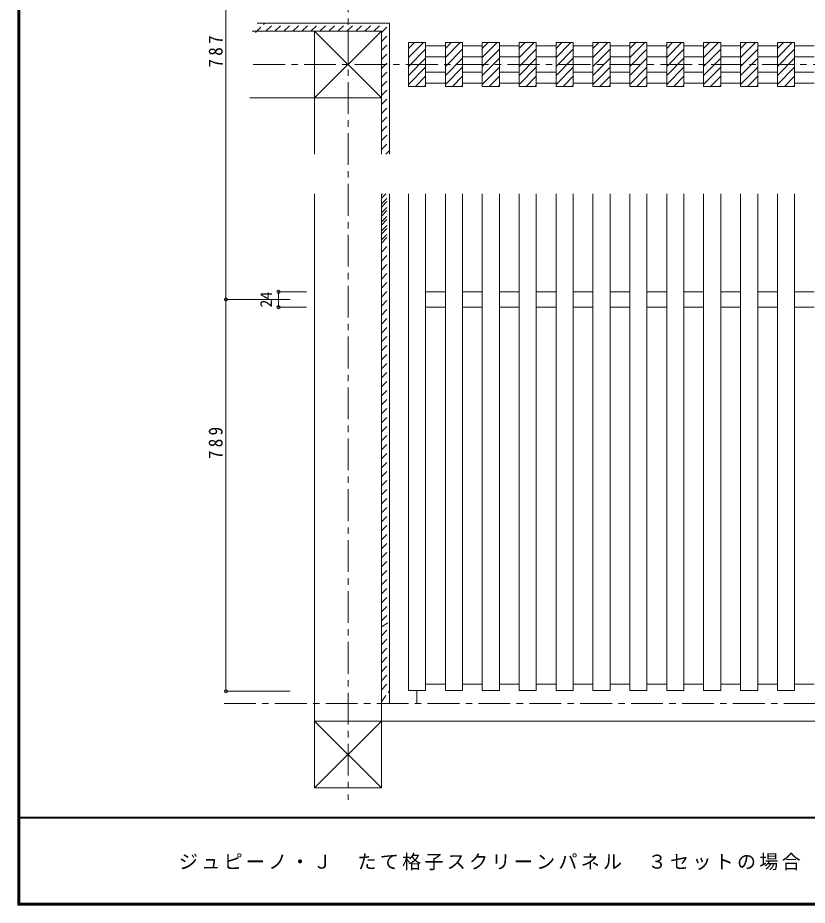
# Model space of a CAD drawing. Units: millimetres at full size, sheet at 1:10; details may follow other scales. Extents: x -2000 to 1900, y -1436 to 1392.
# Drawn here: x -2000 to -759, y -1402 to -7 of the extents above; entities that cross this region are included whole.
import ezdxf
from ezdxf.enums import TextEntityAlignment as Align

# ---------------------------------------------------------------- set-up
doc = ezdxf.new("R2010")
doc.units = ezdxf.units.MM
doc.header["$LTSCALE"] = 10
doc.header["$PDMODE"] = 32
doc.header["$PDSIZE"] = 5
doc.linetypes.add('CHAIN1', pattern=[8, 5, -1, 1, -1])
doc.linetypes.add('DASHED1', pattern=[1.8, 1.2, -0.6])
for name, color, linetype, lineweight in [('0-1_通り芯', 3, 'CHAIN1', 18), ('0-2_柱', 7, 'Continuous', 18), ('0-3_仕上', 7, 'Continuous', 18), ('0-A_文字', 7, 'Continuous', 18), ('0-B_寸法', 3, 'Continuous', 18), ('0-C_ハッチ', 3, 'Continuous', 18), ('F-0_F-0ﾚｲﾔ', 6, 'Continuous', 9), ('F-1_F-1ﾚｲﾔ', 6, 'Continuous', 9)]:
    doc.layers.add(name, color=color, linetype=linetype, lineweight=lineweight)
doc.layers.add('F-A_F-Aﾚｲﾔ', color=7, linetype='Continuous')
doc.styles.add('ＭＳ ゴシック', font='')
doc.styles.get('ＭＳ ゴシック').set_extended_font_data('MS Gothic')

msp = doc.modelspace()

# ---------------------------------------------------------------- linework, layer by layer
at = {"layer": '0-1_通り芯'}
for p, q in [((-1480.81, 1092.26), (-1480.81, -1235.93)), ((-1629.83, -79.96), (30.15, -79.96)), ((-1675.72, -1084.31), (43.04, -1084.31))]:
    msp.add_line(p, q, dxfattribs=at)
at = {"layer": '0-2_柱'}
for p, q in [((-1533.31, -283.09), (-1533.31, -1217.31)), ((-1428.31, -283.09), (-1428.31, -1217.31)), ((-1415.81, -283.09), (-1415.81, -1084.31)), ((-1385.81, -283.09), (-1385.81, -1064.31)), ((-921.81, -283.09), (-921.81, -1064.31)), ((-1358.81, -1054.31), (-1327.81, -1054.31)), ((-1300.81, -1054.31), (-1269.81, -1054.31)), ((-1242.81, -1054.31), (-1211.81, -1054.31)), ((-1184.81, -1054.31), (-1153.81, -1054.31)), ((-1126.81, -1054.31), (-1095.81, -1054.31)), ((-1068.81, -1054.31), (-1037.81, -1054.31)), ((-1010.81, -1054.31), (-979.81, -1054.31)), ((-894.81, -1054.31), (-863.81, -1054.31)), ((-836.81, -1054.31), (-805.81, -1054.31)), ((-778.81, -1054.31), (-747.81, -1054.31)), ((-1385.81, -1064.31), (-1358.81, -1064.31)), ((-1327.81, -1064.31), (-1300.81, -1064.31)), ((-1269.81, -1064.31), (-1242.81, -1064.31)), ((-1211.81, -1064.31), (-1184.81, -1064.31)), ((-1153.81, -1064.31), (-1126.81, -1064.31)), ((-1095.81, -1064.31), (-1068.81, -1064.31)), ((-1037.81, -1064.31), (-1010.81, -1064.31)), ((-979.81, -1064.31), (-952.81, -1064.31)), ((-921.81, -1064.31), (-894.81, -1064.31)), ((-863.81, -1064.31), (-836.81, -1064.31)), ((-805.81, -1064.31), (-778.81, -1064.31))]:
    msp.add_line(p, q, dxfattribs=at)
at = {"layer": '0-3_仕上'}
for p, q in [((-1631.53, -27.46), (-1428.31, -27.46)), ((-1623.88, -14.96), (-1415.81, -14.96)), ((-1533.31, -132.46), (-1428.31, -27.46)), ((-1533.31, -27.46), (-1428.31, -132.46)), ((-1533.31, -27.46), (-1533.31, -220.84)), ((-1428.31, -27.46), (-1428.31, -220.84)), ((-1415.81, -14.96), (-1415.81, -220.84)), ((-1385.81, -45.46), (-1385.81, -114.46)), ((-1358.81, -45.46), (-1358.81, -114.46)), ((-1327.81, -45.46), (-1327.81, -114.46)), ((-1300.81, -45.46), (-1300.81, -114.46)), ((-1269.81, -45.46), (-1269.81, -114.46)), ((-1242.81, -45.46), (-1242.81, -114.46)), ((-1211.81, -45.46), (-1211.81, -114.46)), ((-1184.81, -45.46), (-1184.81, -114.46)), ((-1153.81, -45.46), (-1153.81, -114.46)), ((-1126.81, -45.46), (-1126.81, -114.46)), ((-1095.81, -45.46), (-1095.81, -114.46)), ((-1068.81, -45.46), (-1068.81, -114.46)), ((-1037.81, -45.46), (-1037.81, -114.46)), ((-1010.81, -45.46), (-1010.81, -114.46)), ((-979.81, -45.46), (-979.81, -114.46)), ((-952.81, -45.46), (-952.81, -114.46)), ((-921.81, -45.46), (-921.81, -114.46)), ((-894.81, -45.46), (-894.81, -114.46)), ((-863.81, -45.46), (-863.81, -114.46)), ((-836.81, -45.46), (-836.81, -114.46)), ((-805.81, -45.46), (-805.81, -114.46)), ((-778.81, -45.46), (-778.81, -114.46)), ((-1634.93, -132.46), (-1428.31, -132.46)), ((-1358.81, -283.09), (-1358.81, -1064.31)), ((-1327.81, -283.09), (-1327.81, -1064.31)), ((-1300.81, -283.09), (-1300.81, -1064.31)), ((-1269.81, -283.09), (-1269.81, -1064.31)), ((-1242.81, -283.09), (-1242.81, -1064.31)), ((-1211.81, -283.09), (-1211.81, -1064.31)), ((-1184.81, -283.09), (-1184.81, -1064.31)), ((-1153.81, -283.09), (-1153.81, -1064.31)), ((-1126.81, -283.09), (-1126.81, -1064.31)), ((-1095.81, -283.09), (-1095.81, -1064.31)), ((-1068.81, -283.09), (-1068.81, -1064.31)), ((-1037.81, -283.09), (-1037.81, -1064.31)), ((-1010.81, -283.09), (-1010.81, -1064.31)), ((-979.81, -283.09), (-979.81, -1064.31)), ((-952.81, -283.09), (-952.81, -1064.31)), ((-894.81, -283.09), (-894.81, -1064.31)), ((-863.81, -283.09), (-863.81, -1064.31)), ((-836.81, -283.09), (-836.81, -1064.31)), ((-805.81, -283.09), (-805.81, -1064.31)), ((-778.81, -283.09), (-778.81, -1064.31)), ((-1358.81, -437.45), (-1327.81, -437.45)), ((-1300.81, -437.45), (-1269.81, -437.45)), ((-1242.81, -437.45), (-1211.81, -437.45)), ((-1184.81, -437.45), (-1153.81, -437.45)), ((-1126.81, -437.45), (-1095.81, -437.45)), ((-1068.81, -437.45), (-1037.81, -437.45)), ((-1010.81, -437.45), (-979.81, -437.45)), ((-952.81, -437.45), (-921.81, -437.45)), ((-894.81, -437.45), (-863.81, -437.45)), ((-836.81, -437.45), (-805.81, -437.45)), ((-778.81, -437.45), (-747.81, -437.45)), ((-1358.81, -461.45), (-1327.81, -461.45)), ((-1300.81, -461.45), (-1269.81, -461.45)), ((-1242.81, -461.45), (-1211.81, -461.45)), ((-1184.81, -461.45), (-1153.81, -461.45)), ((-1126.81, -461.45), (-1095.81, -461.45)), ((-1068.81, -461.45), (-1037.81, -461.45)), ((-1010.81, -461.45), (-979.81, -461.45)), ((-952.81, -461.45), (-921.81, -461.45)), ((-894.81, -461.45), (-863.81, -461.45)), ((-836.81, -461.45), (-805.81, -461.45)), ((-778.81, -461.45), (-747.81, -461.45)), ((-1372.81, -1064.31), (-1372.81, -1084.6)), ((-1428.31, -1112.31), (-1533.31, -1217.31)), ((-1533.31, -1112.31), (-1428.31, -1217.31)), ((-1533.31, -1112.31), (65.13, -1112.31)), ((-1533.31, -1217.31), (-1428.31, -1217.31))]:
    msp.add_line(p, q, dxfattribs=at)
at = {"layer": '0-A_文字'}
for p, q in [((-1385.81, -45.46), (-1358.81, -45.46)), ((-1358.81, -50.46), (-1327.81, -50.46)), ((-1327.81, -45.46), (-1300.81, -45.46)), ((-1300.81, -50.46), (-1269.81, -50.46)), ((-1269.81, -45.46), (-1242.81, -45.46)), ((-1242.81, -50.46), (-1211.81, -50.46)), ((-1211.81, -45.46), (-1184.81, -45.46)), ((-1184.81, -50.46), (-1153.81, -50.46)), ((-1153.81, -45.46), (-1126.81, -45.46)), ((-1126.81, -50.46), (-1095.81, -50.46)), ((-1095.81, -45.46), (-1068.81, -45.46)), ((-1068.81, -50.46), (-1037.81, -50.46)), ((-1037.81, -45.46), (-1010.81, -45.46)), ((-1010.81, -50.46), (-979.81, -50.46)), ((-979.81, -45.46), (-952.81, -45.46)), ((-952.81, -50.46), (-921.81, -50.46)), ((-921.81, -45.46), (-894.81, -45.46)), ((-894.81, -50.46), (-863.81, -50.46)), ((-863.81, -45.46), (-836.81, -45.46)), ((-836.81, -50.46), (-805.81, -50.46)), ((-805.81, -45.46), (-778.81, -45.46)), ((-778.81, -50.46), (-747.81, -50.46)), ((-1358.81, -67.96), (-1327.81, -67.96)), ((-1300.81, -67.96), (-1269.81, -67.96)), ((-1242.81, -67.96), (-1211.81, -67.96)), ((-1184.81, -67.96), (-1153.81, -67.96)), ((-1126.81, -67.96), (-1095.81, -67.96)), ((-1068.81, -67.96), (-1037.81, -67.96)), ((-1010.81, -67.96), (-979.81, -67.96)), ((-952.81, -67.96), (-921.81, -67.96)), ((-894.81, -67.96), (-863.81, -67.96)), ((-836.81, -67.96), (-805.81, -67.96)), ((-778.81, -67.96), (-747.81, -67.96)), ((-1358.81, -91.96), (-1327.81, -91.96)), ((-1300.81, -91.96), (-1269.81, -91.96)), ((-1242.81, -91.96), (-1211.81, -91.96)), ((-1184.81, -91.96), (-1153.81, -91.96)), ((-1126.81, -91.96), (-1095.81, -91.96)), ((-1068.81, -91.96), (-1037.81, -91.96)), ((-1010.81, -91.96), (-979.81, -91.96)), ((-952.81, -91.96), (-921.81, -91.96)), ((-894.81, -91.96), (-863.81, -91.96)), ((-836.81, -91.96), (-805.81, -91.96)), ((-778.81, -91.96), (-747.81, -91.96)), ((-1358.81, -109.46), (-1327.81, -109.46)), ((-1300.81, -109.46), (-1269.81, -109.46)), ((-1242.81, -109.46), (-1211.81, -109.46)), ((-1184.81, -109.46), (-1153.81, -109.46)), ((-1126.81, -109.46), (-1095.81, -109.46)), ((-1068.81, -109.46), (-1037.81, -109.46)), ((-1010.81, -109.46), (-979.81, -109.46)), ((-952.81, -109.46), (-921.81, -109.46)), ((-894.81, -109.46), (-863.81, -109.46)), ((-836.81, -109.46), (-805.81, -109.46)), ((-778.81, -109.46), (-747.81, -109.46)), ((-1385.81, -114.46), (-1358.81, -114.46)), ((-1327.81, -114.46), (-1300.81, -114.46)), ((-1269.81, -114.46), (-1242.81, -114.46)), ((-1211.81, -114.46), (-1184.81, -114.46)), ((-1153.81, -114.46), (-1126.81, -114.46)), ((-1095.81, -114.46), (-1068.81, -114.46)), ((-1037.81, -114.46), (-1010.81, -114.46)), ((-979.81, -114.46), (-952.81, -114.46)), ((-921.81, -114.46), (-894.81, -114.46)), ((-863.81, -114.46), (-836.81, -114.46)), ((-805.81, -114.46), (-778.81, -114.46)), ((-952.81, -1054.31), (-921.81, -1054.31))]:
    msp.add_line(p, q, dxfattribs=at)
at = {"layer": '0-B_寸法'}
for p, q in [((-1672.71, 388.14), (-1672.71, -449.45)), ((-1672.71, -449.45), (-1571.72, -449.45)), ((-1672.71, -449.45), (-1672.71, -1065.31)), ((-1672.71, -1065.31), (-1571.72, -1065.31))]:
    msp.add_line(p, q, dxfattribs=at)
at = {"layer": '0-B_寸法', "color": 4, "lineweight": 9}
for p, q in [((-1590.07, -437.45), (-1590.07, -461.45)), ((-1590.07, -437.45), (-1545.9, -437.45)), ((-1590.07, -461.45), (-1545.9, -461.45))]:
    msp.add_line(p, q, dxfattribs=at)
at = {"layer": '0-B_寸法', "color": 4}
for p in [(-1590.07, -437.45), (-1590.07, -461.45)]:
    msp.add_point(p, dxfattribs=at)
at = {"layer": '0-B_寸法'}
for p in [(-1672.71, -449.45), (-1672.71, -1065.31)]:
    msp.add_point(p, dxfattribs=at)
at = {"layer": '0-C_ハッチ', "linetype": 'DASHED1'}
for p, q in [((-1626.32, -29.89), (-1611.39, -14.96)), ((-1609.75, -27.46), (-1597.25, -14.96)), ((-1595.61, -27.46), (-1583.11, -14.96)), ((-1581.46, -27.46), (-1568.96, -14.96)), ((-1567.32, -27.46), (-1554.82, -14.96)), ((-1553.18, -27.46), (-1540.68, -14.96)), ((-1539.04, -27.46), (-1526.54, -14.96)), ((-1524.9, -27.46), (-1512.4, -14.96)), ((-1510.75, -27.46), (-1498.25, -14.96)), ((-1496.61, -27.46), (-1484.11, -14.96)), ((-1482.47, -27.46), (-1469.97, -14.96)), ((-1468.33, -27.46), (-1455.83, -14.96)), ((-1454.18, -27.46), (-1441.68, -14.96)), ((-1440.04, -27.46), (-1427.54, -14.96)), ((-1428.31, -29.87), (-1415.81, -17.37)), ((-1428.31, -44.01), (-1415.81, -31.51)), ((-1428.31, -58.15), (-1415.81, -45.65)), ((-1428.31, -72.29), (-1415.81, -59.79)), ((-1428.31, -86.44), (-1415.81, -73.94)), ((-1428.31, -100.58), (-1415.81, -88.08)), ((-1428.31, -114.72), (-1415.81, -102.22)), ((-1428.31, -128.86), (-1415.81, -116.36)), ((-1428.31, -143), (-1415.81, -130.5)), ((-1428.31, -157.15), (-1415.81, -144.65)), ((-1428.31, -171.29), (-1415.81, -158.79)), ((-1428.31, -185.43), (-1415.81, -172.93)), ((-1428.31, -199.57), (-1415.81, -187.07)), ((-1428.31, -213.71), (-1415.81, -201.21)), ((-1421.29, -220.84), (-1415.81, -215.36)), ((-1428.31, -289.95), (-1421.45, -283.09)), ((-1428.31, -284.96), (-1426.44, -283.09)), ((-1428.31, -299.1), (-1415.81, -286.6)), ((-1428.31, -304.1), (-1415.81, -291.6)), ((-1428.31, -313.24), (-1415.81, -300.74)), ((-1428.31, -318.24), (-1415.81, -305.74)), ((-1428.31, -327.38), (-1415.81, -314.88)), ((-1428.31, -332.38), (-1415.81, -319.88)), ((-1428.31, -341.53), (-1415.81, -329.03)), ((-1428.31, -346.52), (-1415.81, -334.02)), ((-1428.31, -355.67), (-1415.81, -343.17)), ((-1428.31, -360.67), (-1415.81, -348.17)), ((-1428.31, -374.81), (-1415.81, -362.31)), ((-1428.31, -388.95), (-1415.81, -376.45)), ((-1428.31, -403.09), (-1415.81, -390.59)), ((-1428.31, -417.23), (-1415.81, -404.73)), ((-1428.31, -431.38), (-1415.81, -418.88)), ((-1428.31, -445.52), (-1415.81, -433.02)), ((-1428.31, -459.66), (-1415.81, -447.16)), ((-1428.31, -473.8), (-1415.81, -461.3)), ((-1428.31, -487.94), (-1415.81, -475.44)), ((-1428.31, -502.09), (-1415.81, -489.59)), ((-1428.31, -516.23), (-1415.81, -503.73)), ((-1428.31, -530.37), (-1415.81, -517.87)), ((-1428.31, -544.51), (-1415.81, -532.01)), ((-1428.31, -558.66), (-1415.81, -546.16)), ((-1428.31, -572.8), (-1415.81, -560.3)), ((-1428.31, -586.94), (-1415.81, -574.44)), ((-1428.31, -601.08), (-1415.81, -588.58)), ((-1428.31, -615.22), (-1415.81, -602.72)), ((-1428.31, -629.37), (-1415.81, -616.87)), ((-1428.31, -643.51), (-1415.81, -631.01)), ((-1428.31, -657.65), (-1415.81, -645.15)), ((-1428.31, -671.79), (-1415.81, -659.29)), ((-1428.31, -685.93), (-1415.81, -673.43)), ((-1428.31, -700.08), (-1415.81, -687.58)), ((-1428.31, -714.22), (-1415.81, -701.72)), ((-1428.31, -728.36), (-1415.81, -715.86)), ((-1428.31, -742.5), (-1415.81, -730)), ((-1428.31, -756.65), (-1415.81, -744.15)), ((-1428.31, -770.79), (-1415.81, -758.29)), ((-1428.31, -784.93), (-1415.81, -772.43)), ((-1428.31, -799.07), (-1415.81, -786.57)), ((-1428.31, -813.21), (-1415.81, -800.71)), ((-1428.31, -827.36), (-1415.81, -814.86)), ((-1428.31, -841.5), (-1415.81, -829)), ((-1428.31, -855.64), (-1415.81, -843.14)), ((-1428.31, -869.78), (-1415.81, -857.28)), ((-1428.31, -883.92), (-1415.81, -871.42)), ((-1428.31, -898.07), (-1415.81, -885.57)), ((-1428.31, -912.21), (-1415.81, -899.71)), ((-1428.31, -926.35), (-1415.81, -913.85)), ((-1428.31, -940.49), (-1415.81, -927.99)), ((-1428.31, -954.64), (-1415.81, -942.14)), ((-1428.31, -963.78), (-1415.81, -956.28)), ((-1428.31, -977.92), (-1415.81, -965.42)), ((-1428.31, -992.06), (-1415.81, -979.56)), ((-1428.31, -1006.2), (-1415.81, -993.7)), ((-1428.31, -1020.35), (-1415.81, -1007.85)), ((-1428.31, -1034.49), (-1415.81, -1021.99)), ((-1428.31, -1048.63), (-1415.81, -1036.13)), ((-1428.31, -1062.77), (-1415.81, -1050.27)), ((-1428.31, -1081.91), (-1415.81, -1064.41)), ((-1416.56, -1084.31), (-1415.81, -1083.56))]:
    msp.add_line(p, q, dxfattribs=at)
at = {"layer": '0-C_ハッチ'}
for p, q in [((-1385.81, -54.79), (-1376.47, -45.46)), ((-1385.81, -68.94), (-1362.33, -45.46)), ((-1327.81, -54.79), (-1318.47, -45.46)), ((-1327.81, -68.94), (-1304.33, -45.46)), ((-1269.81, -54.79), (-1260.47, -45.46)), ((-1269.81, -68.94), (-1246.33, -45.46)), ((-1211.81, -54.79), (-1202.47, -45.46)), ((-1211.81, -68.94), (-1188.33, -45.46)), ((-1153.81, -54.79), (-1144.47, -45.46)), ((-1153.81, -68.94), (-1130.33, -45.46)), ((-1095.81, -54.79), (-1086.47, -45.46)), ((-1095.81, -68.94), (-1072.33, -45.46)), ((-1037.81, -54.79), (-1028.47, -45.46)), ((-1037.81, -68.94), (-1014.33, -45.46)), ((-979.81, -54.79), (-970.47, -45.46)), ((-979.81, -68.94), (-956.33, -45.46)), ((-921.81, -54.79), (-912.47, -45.46)), ((-921.81, -68.94), (-898.33, -45.46)), ((-863.81, -54.79), (-854.47, -45.46)), ((-863.81, -68.94), (-840.33, -45.46)), ((-805.81, -54.79), (-796.47, -45.46)), ((-805.81, -68.94), (-782.33, -45.46)), ((-1385.81, -83.08), (-1358.81, -56.08)), ((-1327.81, -83.08), (-1300.81, -56.08)), ((-1269.81, -83.08), (-1242.81, -56.08)), ((-1211.81, -83.08), (-1184.81, -56.08)), ((-1153.81, -83.08), (-1126.81, -56.08)), ((-1095.81, -83.08), (-1068.81, -56.08)), ((-1037.81, -83.08), (-1010.81, -56.08)), ((-979.81, -83.08), (-952.81, -56.08)), ((-921.81, -83.08), (-894.81, -56.08)), ((-863.81, -83.08), (-836.81, -56.08)), ((-805.81, -83.08), (-778.81, -56.08)), ((-1385.81, -97.22), (-1358.81, -70.22)), ((-1327.81, -97.22), (-1300.81, -70.22)), ((-1269.81, -97.22), (-1242.81, -70.22)), ((-1211.81, -97.22), (-1184.81, -70.22)), ((-1153.81, -97.22), (-1126.81, -70.22)), ((-1095.81, -97.22), (-1068.81, -70.22)), ((-1037.81, -97.22), (-1010.81, -70.22)), ((-979.81, -97.22), (-952.81, -70.22)), ((-921.81, -97.22), (-894.81, -70.22)), ((-863.81, -97.22), (-836.81, -70.22)), ((-805.81, -97.22), (-778.81, -70.22)), ((-1385.81, -111.36), (-1358.81, -84.36)), ((-1327.81, -111.36), (-1300.81, -84.36)), ((-1269.81, -111.36), (-1242.81, -84.36)), ((-1211.81, -111.36), (-1184.81, -84.36)), ((-1153.81, -111.36), (-1126.81, -84.36)), ((-1095.81, -111.36), (-1068.81, -84.36)), ((-1037.81, -111.36), (-1010.81, -84.36)), ((-979.81, -111.36), (-952.81, -84.36)), ((-921.81, -111.36), (-894.81, -84.36)), ((-863.81, -111.36), (-836.81, -84.36)), ((-805.81, -111.36), (-778.81, -84.36)), ((-1374.76, -114.46), (-1358.81, -98.5)), ((-1316.76, -114.46), (-1300.81, -98.5)), ((-1258.76, -114.46), (-1242.81, -98.5)), ((-1200.76, -114.46), (-1184.81, -98.5)), ((-1142.76, -114.46), (-1126.81, -98.5)), ((-1084.76, -114.46), (-1068.81, -98.5)), ((-1026.76, -114.46), (-1010.81, -98.5)), ((-968.76, -114.46), (-952.81, -98.5)), ((-910.76, -114.46), (-894.81, -98.5)), ((-852.76, -114.46), (-836.81, -98.5)), ((-794.76, -114.46), (-778.81, -98.5)), ((-1360.62, -114.46), (-1358.81, -112.65)), ((-1302.62, -114.46), (-1300.81, -112.65)), ((-1244.62, -114.46), (-1242.81, -112.65)), ((-1186.62, -114.46), (-1184.81, -112.65)), ((-1128.62, -114.46), (-1126.81, -112.65)), ((-1070.62, -114.46), (-1068.81, -112.65)), ((-1012.62, -114.46), (-1010.81, -112.65)), ((-954.62, -114.46), (-952.81, -112.65)), ((-896.62, -114.46), (-894.81, -112.65)), ((-838.62, -114.46), (-836.81, -112.65)), ((-780.62, -114.46), (-778.81, -112.65))]:
    msp.add_line(p, q, dxfattribs=at)
at = {"layer": 'F-0_F-0ﾚｲﾔ'}
for p, q in [((-2000, 1391.67), (-2000, -1401.67)), ((-1998.33, 1391.67), (-1998.33, -1401.67)), ((-1996.67, 1391.67), (-1996.67, -1401.67))]:
    msp.add_line(p, q, dxfattribs=at)
at = {"layer": 'F-1_F-1ﾚｲﾔ'}
for p, q in [((1900, -1263.33), (-2000, -1263.33)), ((1900, -1265), (-2000, -1265)), ((1900, -1398.33), (-2000, -1398.33)), ((1900, -1400), (-2000, -1400)), ((1900, -1401.67), (-2000, -1401.67))]:
    msp.add_line(p, q, dxfattribs=at)

# ---------------------------------------------------------------- texts
at = {"layer": '0-B_寸法', "color": 7, "style": 'ＭＳ ゴシック'}
msp.add_text('24', height=18.33, rotation=90, dxfattribs=at).set_placement((-1595.07, -461.95), align=Align.BOTTOM_LEFT)
at = {"layer": '0-B_寸法', "color": 7, "char_height": 21.99, "attachment_point": 7, "rotation": 90, "style": 'ＭＳ ゴシック'}
for s, insert in [('\\T1.38;\\W0.9;787', (-1677.71, -84.9)), ('\\T1.38;\\W0.9;789', (-1677.71, -700.31))]:
    msp.add_mtext(s, dxfattribs=dict(at, insert=insert))
at = {"layer": 'F-A_F-Aﾚｲﾔ', "insert": (-1746.67, -1346.67), "char_height": 21.99, "attachment_point": 7, "style": 'ＭＳ ゴシック'}
msp.add_mtext('\\T1.17;ジュピーノ・Ｊ\u3000たて格子スクリーンパネル\u3000３セットの場合', dxfattribs=at)

doc.saveas('drawing.dxf')
